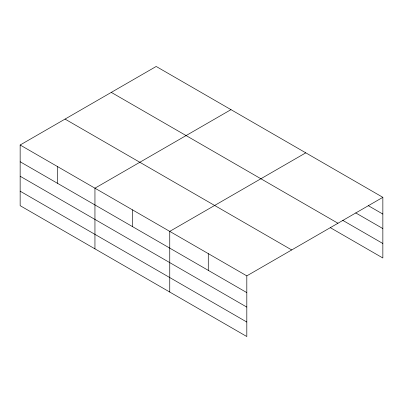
<?xml version="1.0" encoding="UTF-8"?>
<svg xmlns="http://www.w3.org/2000/svg" width="403" height="403" viewBox="0 0 403 403"><rect width="100%" height="100%" fill="white"/><g stroke="black" fill="none" stroke-linecap="round" stroke-linejoin="round"><path stroke-width="0.6" d="M246.812 307.106L246.812 275.869L20.15 145.004L20.15 205.671L246.812 336.535L246.812 307.106L20.15 176.242M330.208 227.599L382.85 257.996L382.85 197.329L156.188 66.465L20.15 145.004M230.984 109.651L94.947 188.191L94.947 248.858M305.786 152.833L169.749 231.377L169.749 292.039M246.812 275.869L382.85 197.329M368.196 205.611L382.85 214.074M355.713 212.9L382.85 228.566M342.691 220.315L382.85 243.498M111.293 92.383L337.956 223.247M65.044 119.087L291.707 249.951M20.15 161.749L246.812 292.613M20.15 191.178L246.812 322.042M208.28 253.623L208.28 270.368M132.35 209.782L132.35 226.526M57.548 166.6L57.548 183.34"/></g></svg>
